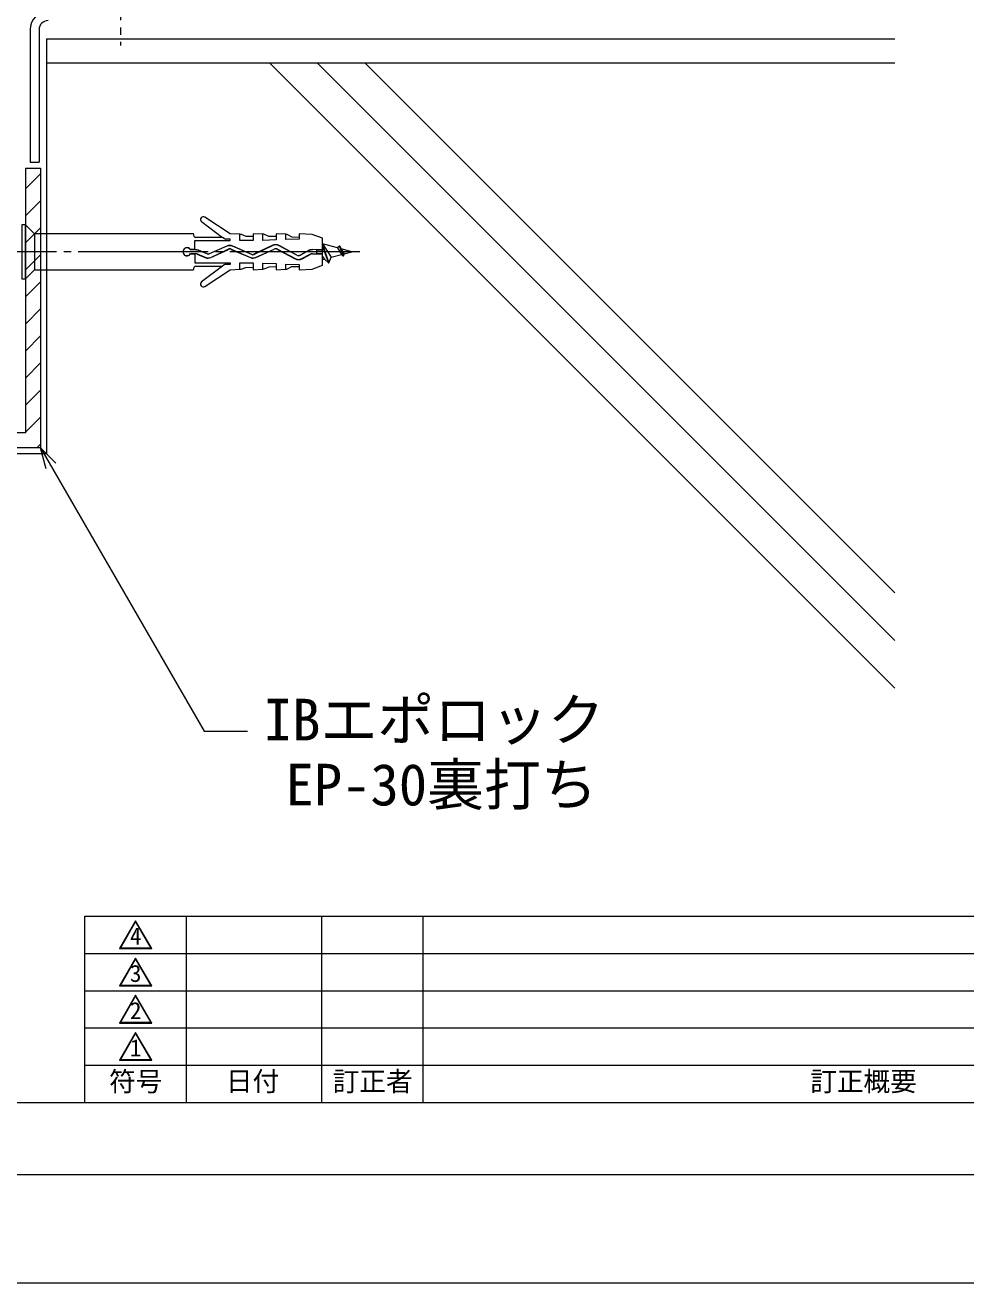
# Model space of a CAD drawing. Units: millimetres, scale not verified. Extents: x -742 to 742, y -525 to 525.
# Drawn here: x 141.6 to 402.2, y -525 to -176.6 of the extents above; entities that cross this region are included whole.
import ezdxf
from ezdxf.enums import TextEntityAlignment as Align

# ---------------------------------------------------------------- set-up
doc = ezdxf.new("R2010")
doc.units = ezdxf.units.MM
doc.header["$LTSCALE"] = 2
doc.linetypes.add('LONG_CHAIN', pattern=[21, 18, -1, 1, -1])
for name, color, linetype, lineweight in [('0-0_用紙枠', 134, 'Continuous', 9), ('0-1_輪郭線', 2, 'Continuous', 9), ('0-2_図面枠', 7, 'Continuous', 9), ('0-3_文字', 5, 'Continuous', 9), ('0-4_表題欄', 7, 'Continuous', 9), ('0-7_躯体', 7, 'Continuous', 9), ('0-8_シーリング(IBｼﾘｺｰﾝ)', 7, 'Continuous', 9), ('0-B_実線', 7, 'Continuous', 9), ('0-C_部材(ﾋﾞｽ類)', 7, 'Continuous', 9), ('0-D_中心線', 2, 'LONG_CHAIN', 9), ('0-E_寸法線', 7, 'Continuous', 9)]:
    doc.layers.add(name, color=color, linetype=linetype, lineweight=lineweight)
doc.layers.add('0-5_0', color=7, linetype='Continuous')
doc.styles.add('ＭＳ ゴシック', font='')
doc.styles.get('ＭＳ ゴシック').set_extended_font_data('MS Gothic')

# ---------------------------------------------------------------- blocks, each defined once
blk = doc.blocks.new('囲い文字1')
at = {"layer": '0-3_文字'}
for p, q in [((0.269, -21.463), (0.153, -21.463)), ((0.5, -21.063), (0.384, -21.063)), ((0.731, -20.663), (0.615, -20.663)), ((0.934, -20.263), (0.846, -20.263)), ((1.022, -20.263), (0.934, -20.263)), ((1.253, -20.663), (1.137, -20.663)), ((1.484, -21.063), (1.368, -21.063)), ((1.715, -21.463), (1.599, -21.463)), ((-1.117, -23.863), (-1.232, -23.863)), ((-0.886, -23.463), (-1.001, -23.463)), ((-0.655, -23.063), (-0.77, -23.063)), ((-0.424, -22.663), (-0.539, -22.663)), ((-0.193, -22.263), (-0.309, -22.263)), ((0.038, -21.863), (-0.078, -21.863)), ((1.946, -21.863), (1.83, -21.863)), ((2.177, -22.263), (2.061, -22.263)), ((2.408, -22.663), (2.292, -22.663)), ((2.638, -23.063), (2.523, -23.063)), ((2.869, -23.463), (2.754, -23.463)), ((3.1, -23.863), (2.985, -23.863)), ((-2.272, -25.863), (-2.387, -25.863)), ((-2.041, -25.463), (-2.156, -25.463)), ((-1.81, -25.063), (-1.925, -25.063)), ((-1.579, -24.663), (-1.694, -24.663)), ((-1.348, -24.263), (-1.463, -24.263)), ((3.331, -24.263), (3.216, -24.263)), ((3.562, -24.663), (3.447, -24.663)), ((3.793, -25.063), (3.678, -25.063)), ((4.024, -25.463), (3.909, -25.463)), ((4.255, -25.863), (4.14, -25.863))]:
    blk.add_line(p, q, dxfattribs=at)
for points in [[(-2.329, -25.963), (0.934, -20.311), (0.934, -20.111), (-2.502, -26.063)], [(0.934, -20.311), (4.197, -25.963), (4.37, -26.063), (0.934, -20.111)], [(4.197, -25.963), (-2.329, -25.963), (-2.502, -26.063), (4.37, -26.063)]]:
    blk.add_lwpolyline(points, close=True, dxfattribs=at)
at = {"layer": '0-3_文字', "style": 'ＭＳ ゴシック'}
blk.add_text('1', height=3.651, dxfattribs=at).set_placement((-0.301, -26.315), align=Align.BOTTOM_LEFT)
blk = doc.blocks.new('U34')
at = {"layer": '0-5_0', "xscale": 2.585241, "yscale": 2.585241}
blk.add_blockref('囲い文字1', (6.246, 67.25), dxfattribs=at)
blk = doc.blocks.new('囲い文字2')
at = {"layer": '0-3_文字'}
for p, q in [((-14.384, 35.416), (-14.5, 35.416)), ((-14.153, 35.816), (-14.269, 35.816)), ((-13.922, 36.216), (-14.038, 36.216)), ((-13.691, 36.616), (-13.807, 36.616)), ((-13.488, 37.016), (-13.576, 37.016)), ((-13.4, 37.016), (-13.488, 37.016)), ((-13.169, 36.616), (-13.285, 36.616)), ((-12.938, 36.216), (-13.054, 36.216)), ((-12.707, 35.816), (-12.823, 35.816)), ((-12.477, 35.416), (-12.592, 35.416)), ((-16.001, 32.616), (-16.116, 32.616)), ((-15.77, 33.016), (-15.885, 33.016)), ((-15.539, 33.416), (-15.654, 33.416)), ((-15.308, 33.816), (-15.424, 33.816)), ((-15.077, 34.216), (-15.193, 34.216)), ((-14.846, 34.616), (-14.962, 34.616)), ((-14.615, 35.016), (-14.731, 35.016)), ((-12.246, 35.016), (-12.361, 35.016)), ((-12.015, 34.616), (-12.13, 34.616)), ((-11.784, 34.216), (-11.899, 34.216)), ((-11.553, 33.816), (-11.668, 33.816)), ((-11.322, 33.416), (-11.437, 33.416)), ((-11.091, 33.016), (-11.206, 33.016)), ((-10.86, 32.616), (-10.975, 32.616)), ((-16.694, 31.416), (-16.809, 31.416)), ((-16.463, 31.816), (-16.578, 31.816)), ((-16.232, 32.216), (-16.347, 32.216)), ((-10.629, 32.216), (-10.745, 32.216)), ((-10.398, 31.816), (-10.514, 31.816)), ((-10.167, 31.416), (-10.283, 31.416))]:
    blk.add_line(p, q, dxfattribs=at)
for points in [[(-16.751, 31.316), (-13.488, 36.968), (-13.488, 37.168), (-16.925, 31.216)], [(-13.488, 36.968), (-10.225, 31.316), (-10.052, 31.216), (-13.488, 37.168)], [(-10.225, 31.316), (-16.751, 31.316), (-16.925, 31.216), (-10.052, 31.216)]]:
    blk.add_lwpolyline(points, close=True, dxfattribs=at)
at = {"layer": '0-3_文字', "style": 'ＭＳ ゴシック'}
blk.add_text('2', height=3.651, dxfattribs=at).set_placement((-14.724, 30.963), align=Align.BOTTOM_LEFT)
blk = doc.blocks.new('U35')
at = {"layer": '0-5_0', "xscale": 2.585241, "yscale": 2.585241}
blk.add_blockref('囲い文字2', (43.53, -80.829), dxfattribs=at)
blk = doc.blocks.new('囲い文字3')
at = {"layer": '0-3_文字'}
for p, q in [((-5.707, 19), (-5.823, 19)), ((-5.476, 19.4), (-5.592, 19.4)), ((-5.245, 19.8), (-5.361, 19.8)), ((-5.042, 20.2), (-5.13, 20.2)), ((-4.954, 20.2), (-5.042, 20.2)), ((-4.723, 19.8), (-4.839, 19.8)), ((-4.492, 19.4), (-4.608, 19.4)), ((-4.261, 19), (-4.377, 19)), ((-7.324, 16.2), (-7.439, 16.2)), ((-7.093, 16.6), (-7.208, 16.6)), ((-6.862, 17), (-6.977, 17)), ((-6.631, 17.4), (-6.746, 17.4)), ((-6.4, 17.8), (-6.515, 17.8)), ((-6.169, 18.2), (-6.284, 18.2)), ((-5.938, 18.6), (-6.054, 18.6)), ((-4.03, 18.6), (-4.146, 18.6)), ((-3.799, 18.2), (-3.915, 18.2)), ((-3.568, 17.8), (-3.684, 17.8)), ((-3.337, 17.4), (-3.453, 17.4)), ((-3.107, 17), (-3.222, 17)), ((-2.876, 16.6), (-2.991, 16.6)), ((-2.645, 16.2), (-2.76, 16.2)), ((-8.247, 14.6), (-8.363, 14.6)), ((-8.017, 15), (-8.132, 15)), ((-7.786, 15.4), (-7.901, 15.4)), ((-7.555, 15.8), (-7.67, 15.8)), ((-2.414, 15.8), (-2.529, 15.8)), ((-2.183, 15.4), (-2.298, 15.4)), ((-1.952, 15), (-2.067, 15)), ((-1.721, 14.6), (-1.836, 14.6))]:
    blk.add_line(p, q, dxfattribs=at)
for points in [[(-8.305, 14.5), (-5.042, 20.152), (-5.042, 20.352), (-8.478, 14.4)], [(-5.042, 20.152), (-1.779, 14.5), (-1.605, 14.4), (-5.042, 20.352)], [(-1.779, 14.5), (-8.305, 14.5), (-8.478, 14.4), (-1.605, 14.4)]]:
    blk.add_lwpolyline(points, close=True, dxfattribs=at)
at = {"layer": '0-3_文字', "style": 'ＭＳ ゴシック'}
blk.add_text('3', height=3.651, dxfattribs=at).set_placement((-6.277, 14.147), align=Align.BOTTOM_LEFT)
blk = doc.blocks.new('U36')
at = {"layer": '0-5_0', "xscale": 2.585241, "yscale": 2.585241}
blk.add_blockref('囲い文字3', (21.695, -37.356), dxfattribs=at)
blk = doc.blocks.new('囲い文字4')
at = {"layer": '0-3_文字'}
for p, q in [((-5.662, 16.376), (-5.75, 16.376)), ((-5.574, 16.376), (-5.662, 16.376)), ((-7.251, 13.576), (-7.366, 13.576)), ((-7.02, 13.976), (-7.135, 13.976)), ((-6.789, 14.376), (-6.904, 14.376)), ((-6.558, 14.776), (-6.673, 14.776)), ((-6.327, 15.176), (-6.442, 15.176)), ((-6.096, 15.576), (-6.211, 15.576)), ((-5.865, 15.976), (-5.981, 15.976)), ((-5.343, 15.976), (-5.458, 15.976)), ((-5.112, 15.576), (-5.227, 15.576)), ((-4.881, 15.176), (-4.997, 15.176)), ((-4.65, 14.776), (-4.766, 14.776)), ((-4.419, 14.376), (-4.535, 14.376)), ((-4.188, 13.976), (-4.304, 13.976)), ((-3.957, 13.576), (-4.073, 13.576)), ((-8.636, 11.176), (-8.752, 11.176)), ((-8.405, 11.576), (-8.521, 11.576)), ((-8.174, 11.976), (-8.29, 11.976)), ((-7.944, 12.376), (-8.059, 12.376)), ((-7.713, 12.776), (-7.828, 12.776)), ((-7.482, 13.176), (-7.597, 13.176)), ((-3.726, 13.176), (-3.842, 13.176)), ((-3.495, 12.776), (-3.611, 12.776)), ((-3.264, 12.376), (-3.38, 12.376)), ((-3.034, 11.976), (-3.149, 11.976)), ((-2.803, 11.576), (-2.918, 11.576)), ((-2.572, 11.176), (-2.687, 11.176)), ((-8.867, 10.776), (-8.983, 10.776)), ((-2.341, 10.776), (-2.456, 10.776))]:
    blk.add_line(p, q, dxfattribs=at)
for points in [[(-8.925, 10.676), (-5.662, 16.328), (-5.662, 16.528), (-9.098, 10.576)], [(-5.662, 16.328), (-2.398, 10.676), (-2.225, 10.576), (-5.662, 16.528)], [(-2.398, 10.676), (-8.925, 10.676), (-9.098, 10.576), (-2.225, 10.576)]]:
    blk.add_lwpolyline(points, close=True, dxfattribs=at)
at = {"layer": '0-3_文字', "style": 'ＭＳ ゴシック'}
blk.add_text('4', height=3.651, dxfattribs=at).set_placement((-6.897, 10.323), align=Align.BOTTOM_LEFT)
blk = doc.blocks.new('U37')
at = {"layer": '0-5_0', "xscale": 2.585241, "yscale": 2.585241}
blk.add_blockref('囲い文字4', (23.297, -27.47), dxfattribs=at)
blk = doc.blocks.new('T17')
at = {"layer": '0-4_表題欄'}
for p, q in [((0, 103.125), (675, 103.125)), ((0, 0), (0, 103.125)), ((56.25, 0), (56.25, 103.125)), ((131.25, 0), (131.25, 103.125)), ((187.5, 0), (187.5, 103.125)), ((675, 0), (675, 103.125)), ((0, 82.5), (675, 82.5)), ((0, 61.875), (675, 61.875)), ((0, 41.25), (675, 41.25)), ((0, 20.625), (675, 20.625)), ((0, 0), (675, 0))]:
    blk.add_line(p, q, dxfattribs=at)
for name, p in [('U37', (19.465, 85.312)), ('U36', (19.465, 64.688)), ('U35', (19.465, 44.062)), ('U34', (19.465, 23.438))]:
    blk.add_blockref(name, p, dxfattribs=at)
at = {"layer": '0-4_表題欄', "style": 'ＭＳ ゴシック'}
for s, p in [('符号', (13.421, 2.926)), ('日付', (78.129, 3.033)), ('訂正者', (137.359, 2.955)), ('訂正概要', (401.921, 2.983))]:
    blk.add_text(s, height=10.82, dxfattribs=at).set_placement(p, align=Align.BOTTOM_LEFT)

msp = doc.modelspace()

# ---------------------------------------------------------------- linework, layer by layer
at = {"layer": '0-0_用紙枠'}
msp.add_lwpolyline([(-742.5, -525), (742.5, -525), (742.5, 525), (-742.5, 525)], close=True, dxfattribs=at)
at = {"layer": '0-1_輪郭線'}
msp.add_lwpolyline([(-692.5, -475), (692.5, -475), (692.5, 475), (-692.5, 475)], close=True, dxfattribs=at)
at = {"layer": '0-2_図面枠'}
msp.add_lwpolyline([(-712.5, -495), (712.5, -495), (712.5, 495), (-712.5, 495)], close=True, dxfattribs=at)
at = {"layer": '0-7_躯体', "color": 134}
for q in [(382.5, -180.316), (147.5, -186.983)]:
    msp.add_line((147.5, -180.316), q, dxfattribs=at)
at = {"layer": '0-7_躯体'}
for p, q in [((147.5, -186.983), (382.5, -186.983)), ((382.5, -360.231), (209.251, -186.983)), ((382.5, -347.032), (222.451, -186.983)), ((382.5, -333.833), (235.65, -186.983))]:
    msp.add_line(p, q, dxfattribs=at)
msp.add_lwpolyline([(147.5, -186.983), (147.5, -295.316), (-352.5, -295.316)], dxfattribs=at)
at = {"layer": '0-8_シーリング(IBｼﾘｺｰﾝ)'}
for p, q in [((141.667, -216.149), (141.667, -289.483)), ((141.667, -216.149), (145.833, -216.149)), ((141.667, -221.944), (145.833, -217.778)), ((145.833, -216.149), (145.833, -293.649)), ((141.667, -229.428), (145.833, -225.261)), ((141.667, -236.911), (145.833, -232.745)), ((141.667, -244.395), (145.833, -240.228)), ((141.667, -251.878), (145.833, -247.712)), ((141.667, -259.362), (145.833, -255.195)), ((141.667, -266.846), (145.833, -262.679)), ((141.667, -274.329), (145.833, -270.162)), ((141.667, -281.813), (145.833, -277.646)), ((141.667, -289.296), (145.833, -285.13)), ((141.667, -289.483), (58.606, -289.483)), ((144.797, -293.649), (145.833, -292.613)), ((145.833, -293.649), (58.606, -293.649))]:
    msp.add_line(p, q, dxfattribs=at)
at = {"layer": '0-B_実線'}
for p, q in [((142.944, -177.816), (142.944, -214.483)), ((145.444, -177.816), (145.444, -214.483)), ((142.944, -214.483), (145.444, -214.483))]:
    msp.add_line(p, q, dxfattribs=at)
for radius in [5, 2.5]:
    msp.add_arc((147.944, -177.816), radius, 90, 180, dxfattribs=at)
at = {"layer": '0-C_部材(ﾋﾞｽ類)'}
for p, q in [((141.667, -246.839), (141.667, -231.849)), ((144.192, -234.344), (144.192, -244.344)), ((196.672, -235.711), (196.241, -235.381)), ((188.697, -238.819), (187.347, -238.819)), ((187.347, -239.869), (188.697, -239.869)), ((188.697, -238.763), (187.379, -238.763)), ((187.379, -239.924), (188.697, -239.924)), ((189.19, -239.964), (191.607, -240.931)), ((189.215, -240.035), (191.588, -240.983)), ((192.019, -239.905), (189.601, -238.937)), ((191.998, -239.956), (189.619, -239.004)), ((197.448, -237.786), (192.527, -239.899)), ((197.47, -237.836), (192.549, -239.949)), ((193.009, -240.894), (197.855, -238.648)), ((193.033, -240.944), (197.879, -238.698)), ((198.644, -238.686), (203.974, -240.967)), ((198.666, -238.635), (203.996, -240.916)), ((204.342, -240.115), (199.065, -237.831)), ((204.364, -240.065), (199.087, -237.78)), ((210.001, -237.634), (204.965, -240.055)), ((210.012, -237.692), (204.989, -240.104)), ((205.418, -240.902), (210.525, -238.605)), ((205.441, -240.953), (210.548, -238.655)), ((211.497, -238.717), (216.368, -241.296)), ((211.526, -238.669), (216.394, -241.247)), ((216.856, -240.325), (211.909, -237.681)), ((216.882, -240.276), (211.935, -237.632)), ((219.983, -239.053), (217.788, -240.266)), ((220.01, -239.102), (217.815, -240.314)), ((218.259, -241.246), (220.537, -240.037)), ((218.285, -241.295), (220.563, -240.086)), ((221.159, -238.75), (221.159, -238.805)), ((223.997, -238.783), (221.159, -238.75)), ((221.159, -239.882), (221.159, -239.938)), ((221.159, -239.938), (223.997, -239.905)), ((223.997, -237.189), (226.338, -240.872)), ((223.997, -237.389), (225.749, -242.406)), ((223.997, -237.866), (225.583, -242.406)), ((228.1, -238.288), (229.189, -240.108)), ((228.625, -237.763), (229.578, -240.496)), ((228.791, -237.763), (229.744, -240.496)), ((229.095, -238.555), (229.974, -239.897)), ((196.672, -242.977), (196.241, -243.307)), ((223.997, -241.499), (224.532, -241.356))]:
    msp.add_line(p, q, dxfattribs=at)
for points in [[(191.353, -248.924), (198.349, -244.344), (201.016, -244.196), (201.016, -242.418), (204.719, -242.418), (204.719, -244.344), (207.416, -244.196), (207.416, -242.507), (211.09, -242.625), (211.09, -244.344), (213.786, -244.196), (213.786, -242.744), (217.49, -242.862), (217.49, -244.344), (221.057, -244.164), (223.997, -243.094), (223.997, -235.594), (221.057, -234.524), (217.49, -234.344), (217.49, -235.825), (213.786, -235.944), (213.786, -234.492), (211.09, -234.344), (211.09, -236.062), (207.416, -236.181), (207.416, -234.492), (204.719, -234.344), (204.719, -236.27), (201.016, -236.27), (201.016, -234.492), (198.349, -234.344), (191.353, -229.763)], [(144.094, -234.276), (141.667, -231.849), (140.664, -231.849), (140.664, -246.839), (141.667, -246.839), (144.094, -244.412)], [(190.465, -230.968), (196.241, -235.381), (188.759, -235.381)], [(188.421, -235.106), (188.344, -234.759), (188.284, -234.64), (188.284, -234.522), (188.225, -234.403), (188.225, -234.374), (144.33, -234.374)], [(188.579, -238.763), (188.579, -236.27), (198.349, -236.27), (198.349, -235.826), (197.094, -235.826)], [(201.016, -234.492), (201.431, -234.492), (202.705, -234.996), (204.719, -235.055)], [(211.09, -235.144), (209.075, -235.114), (207.742, -234.492), (207.416, -234.492)], [(213.786, -234.492), (214.082, -234.492), (215.475, -235.233), (217.49, -235.262)], [(188.579, -239.924), (188.579, -242.418), (198.349, -242.418), (198.349, -242.862), (197.094, -242.862)], [(223.997, -239.882), (222.369, -239.882), (222.369, -238.805), (223.997, -238.805)], [(223.997, -240.653), (224.532, -241.356), (225.583, -242.406), (225.749, -242.406), (226.338, -240.872), (229.189, -240.108), (229.578, -240.496), (229.744, -240.496), (229.974, -239.897), (232.04, -239.344), (229.095, -238.555), (228.791, -237.763), (228.625, -237.763), (228.1, -238.288), (223.997, -237.189)], [(144.33, -244.314), (188.225, -244.314), (188.225, -244.284), (188.284, -244.166), (188.284, -244.047), (188.344, -243.929), (188.421, -243.582)], [(188.759, -243.307), (196.241, -243.307), (190.465, -247.72)], [(201.016, -244.196), (201.431, -244.196), (202.705, -243.692), (204.719, -243.633)], [(211.09, -243.544), (209.075, -243.573), (207.742, -244.196), (207.416, -244.196)], [(213.786, -244.196), (214.082, -244.196), (215.475, -243.455), (217.49, -243.425)]]:
    msp.add_lwpolyline(points, dxfattribs=at)
for centre, radius, start, end in [((190.919, -230.373), 0.748, 54.60963, 232.61817), ((144.33, -234.04), 0.333, 225, 270), ((188.759, -235.037), 0.344, 191.62481, 270), ((197.094, -234.992), 0.833, 239.57286, 270), ((186.399, -239.344), 1.139, 30.64443, 329.35557), ((186.399, -239.344), 1.084, 28.99242, 331.00758), ((188.697, -241.196), 2.433, 68.19323, 90), ((188.697, -241.196), 2.378, 67.19074, 90), ((188.697, -241.196), 1.327, 68.19323, 90), ((188.697, -241.196), 1.272, 65.97512, 90), ((192.265, -239.289), 0.719, 248.20137, 293.23665), ((192.265, -239.289), 0.664, 248.19323, 293.23665), ((198.274, -239.657), 2.046, 66.58818, 113.8287), ((198.274, -239.657), 1.991, 66.58818, 113.8287), ((198.274, -239.551), 0.995, 66.84042, 114.87271), ((198.274, -239.551), 0.94, 66.84042, 114.87271), ((204.653, -239.407), 0.774, 246.27812, 295.66734), ((204.653, -239.407), 0.719, 246.27812, 295.66734), ((210.97, -239.436), 2.046, 61.85949, 118.27499), ((210.97, -239.436), 1.991, 61.85925, 118.78795), ((210.97, -239.495), 0.995, 56.07565, 116.59167), ((210.97, -239.495), 0.94, 55.90086, 116.66039), ((217.326, -239.447), 0.995, 241.87656, 299.41932), ((217.326, -239.447), 0.94, 241.87656, 299.43109), ((221.159, -241.183), 2.433, 90, 118.91198), ((221.159, -241.183), 2.378, 90, 118.91197), ((221.159, -241.209), 1.327, 90, 117.95156), ((221.159, -241.209), 1.272, 90, 117.95156), ((188.759, -243.651), 0.344, 90, 168.37519), ((192.265, -239.289), 1.825, 248.2146, 294.87271), ((192.265, -239.289), 1.77, 248.17187, 294.87271), ((197.094, -243.695), 0.833, 90, 120.42714), ((204.692, -239.289), 1.825, 246.84042, 294.22194), ((204.692, -239.289), 1.77, 246.84042, 294.22194), ((217.326, -239.488), 2.046, 242.09899, 297.95156), ((217.326, -239.488), 1.991, 242.09899, 297.95156), ((144.33, -244.647), 0.333, 90, 135), ((190.919, -248.314), 0.748, 127.38183, 305.39037)]:
    msp.add_arc(centre, radius, start, end, dxfattribs=at)
at = {"layer": '0-D_中心線'}
for p, q in [((167.944, -13.202), (167.944, -182.223)), ((234.28, -239.344), (127.783, -239.344))]:
    msp.add_line(p, q, dxfattribs=at)
at = {"layer": '0-E_寸法線'}
for points in [[(145.833, -293.649), (191.15, -372.139), (203.15, -372.139)], [(147.386, -299.445), (145.833, -293.649), (150.076, -297.892)]]:
    msp.add_lwpolyline(points, dxfattribs=at)

# ---------------------------------------------------------------- block references
at = {"layer": '0-4_表題欄', "xscale": 0.5, "yscale": 0.5}
msp.add_blockref('T17', (158.125, -475), dxfattribs=at)

# ---------------------------------------------------------------- texts
at = {"layer": '0-3_文字', "color": 7, "style": 'ＭＳ ゴシック'}
for s, p in [('IBエポロック', (207.69, -378.197)), ('EP-30裏打ち', (213.69, -396.197))]:
    msp.add_text(s, height=11.54, dxfattribs=at).set_placement(p, align=Align.BOTTOM_LEFT)

doc.saveas('drawing.dxf')
